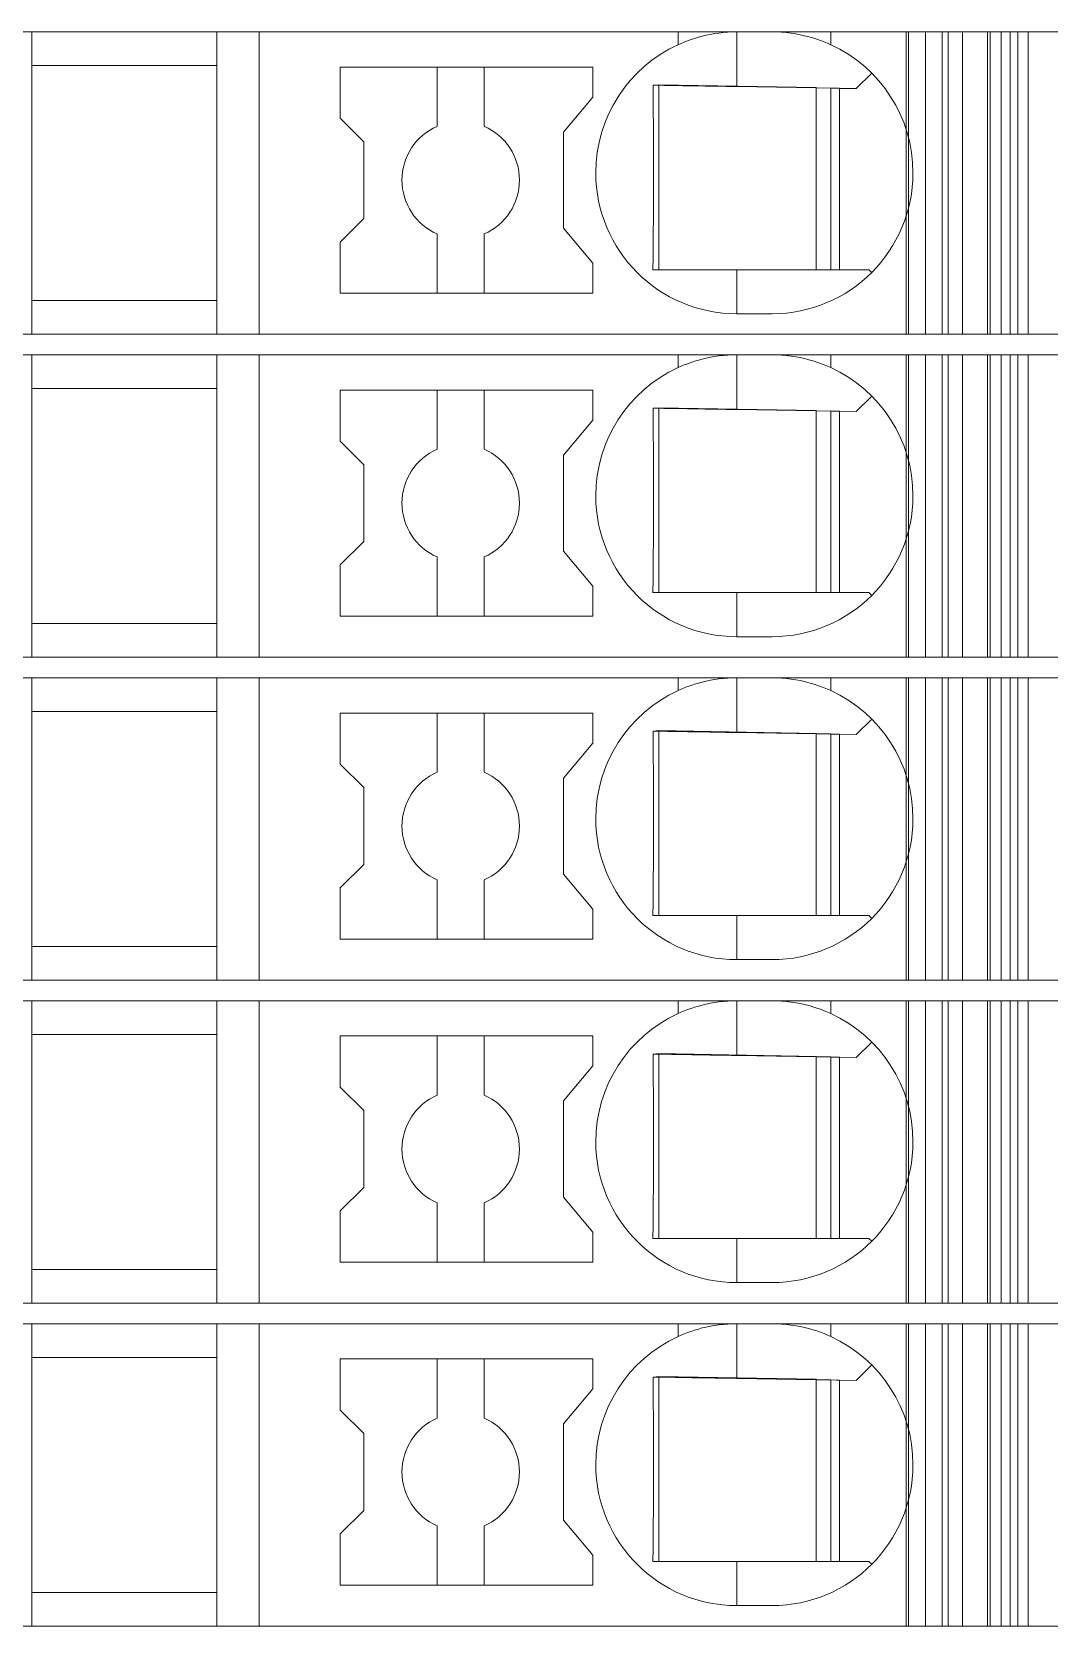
# Model space of a CAD drawing. Header units: millimetres. Extents: x 0 to 1680, y 0 to 1188.
# Drawn here: x 937.05 to 954.37, y 347.85 to 375 of the extents above; entities that cross this region are included whole.
import ezdxf
from ezdxf.enums import TextEntityAlignment as Align

# ---------------------------------------------------------------- set-up
doc = ezdxf.new("R2010")
doc.units = ezdxf.units.MM
for name, color, linetype, lineweight in [('EPLAN309', 5, 'Continuous', 5), ('EPLAN493', 5, 'Continuous', 5), ('MAIN-1', 7, 'Continuous', 5), ('MAIN-2', 7, 'Continuous', 5)]:
    doc.layers.add(name, color=color, linetype=linetype, lineweight=lineweight)
doc.styles.add('Tahoma', font='')
doc.styles.get('Tahoma').set_extended_font_data('Tahoma')

# ---------------------------------------------------------------- blocks, each defined once
blk = doc.blocks.new('EPLSYM_LibrarySPECIAL_Symbol12_Variant0_Placement8_45')
at = {"layer": 'EPLAN309', "lineweight": 13, "ltscale": 16}
blk.add_lwpolyline([(0, -5.15), (68.15, -5.15), (68.15, 0), (0, 0)], close=True, dxfattribs=at)
at = {"layer": 'EPLAN493', "color": 5, "style": 'Tahoma'}
blk.add_attdef('17_20450', text='', height=2.3478, dxfattribs=at).set_placement((0, -21.83478), align=Align.MIDDLE_RIGHT)
blk = doc.blocks.new('EPLSYM_LibrarySPECIAL_Symbol12_Variant0_Placement8_46')
at = {"layer": 'EPLAN309', "lineweight": 13, "ltscale": 16}
blk.add_lwpolyline([(0, -5.15), (68.15, -5.15), (68.15, 0), (0, 0)], close=True, dxfattribs=at)
at = {"layer": 'EPLAN493', "color": 5, "style": 'Tahoma'}
blk.add_attdef('17_20450', text='', height=2.3478, dxfattribs=at).set_placement((0, -21.83478), align=Align.MIDDLE_RIGHT)
blk = doc.blocks.new('EPLSYM_LibrarySPECIAL_Symbol12_Variant0_Placement8_47')
at = {"layer": 'EPLAN309', "lineweight": 13, "ltscale": 16}
blk.add_lwpolyline([(0, -5.15), (68.15, -5.15), (68.15, 0), (0, 0)], close=True, dxfattribs=at)
at = {"layer": 'EPLAN493', "color": 5, "style": 'Tahoma'}
blk.add_attdef('17_20450', text='', height=2.3478, dxfattribs=at).set_placement((0, -21.83478), align=Align.MIDDLE_RIGHT)
blk = doc.blocks.new('EPLSYM_LibrarySPECIAL_Symbol12_Variant0_Placement8_48')
at = {"layer": 'EPLAN309', "lineweight": 13, "ltscale": 16}
blk.add_lwpolyline([(0, -5.15), (68.15, -5.15), (68.15, 0), (0, 0)], close=True, dxfattribs=at)
at = {"layer": 'EPLAN493', "color": 5, "style": 'Tahoma'}
blk.add_attdef('17_20450', text='', height=2.3478, dxfattribs=at).set_placement((0, -21.83478), align=Align.MIDDLE_RIGHT)
blk = doc.blocks.new('EPLSYM_LibrarySPECIAL_Symbol12_Variant0_Placement8_49')
at = {"layer": 'EPLAN309', "lineweight": 13, "ltscale": 16}
blk.add_lwpolyline([(0, -5.15), (68.15, -5.15), (68.15, 0), (0, 0)], close=True, dxfattribs=at)
at = {"layer": 'EPLAN493', "color": 5, "style": 'Tahoma'}
blk.add_attdef('17_20450', text='', height=2.3478, dxfattribs=at).set_placement((0, -21.83478), align=Align.MIDDLE_RIGHT)

msp = doc.modelspace()

# ---------------------------------------------------------------- linework, layer by layer
at = {"layer": 'MAIN-1'}
for p, q in [((937.05, 375), (940.2, 375)), ((937.05, 375), (937.05, 369.85)), ((940.919, 375), (940.2, 375)), ((940.2, 369.85), (940.2, 375)), ((948.05, 375), (940.919, 375)), ((940.919, 375), (940.919, 369.85)), ((948.05, 375), (949.05, 375)), ((948.05, 374.782), (948.05, 375)), ((948.531, 374.943), (948.463, 374.927)), ((948.601, 374.958), (948.531, 374.943)), ((948.673, 374.97), (948.601, 374.958)), ((948.746, 374.981), (948.673, 374.97)), ((948.821, 374.989), (948.746, 374.981)), ((948.897, 374.995), (948.821, 374.989)), ((948.973, 374.999), (948.897, 374.995)), ((949.05, 375), (948.973, 374.999)), ((949.05, 374.068), (949.05, 375)), ((949.05, 375), (949.65, 375)), ((949.65, 375), (949.732, 374.999)), ((950.65, 375), (949.65, 375)), ((949.732, 374.999), (949.814, 374.994)), ((949.814, 374.994), (949.896, 374.987)), ((949.896, 374.987), (949.975, 374.978)), ((949.975, 374.978), (950.053, 374.966)), ((950.053, 374.966), (950.13, 374.952)), ((950.13, 374.952), (950.204, 374.935)), ((950.65, 375), (953.704, 375)), ((950.65, 374.782), (950.65, 375)), ((953.832, 375), (953.704, 375)), ((953.704, 369.85), (953.704, 375)), ((953.832, 375), (954.367, 375)), ((953.832, 369.85), (953.832, 375)), ((948.102, 374.805), (948.05, 374.782)), ((948.156, 374.827), (948.102, 374.805)), ((948.213, 374.849), (948.156, 374.827)), ((948.272, 374.87), (948.213, 374.849)), ((948.333, 374.89), (948.272, 374.87)), ((948.397, 374.909), (948.333, 374.89)), ((948.463, 374.927), (948.397, 374.909)), ((950.204, 374.935), (950.275, 374.917)), ((950.275, 374.917), (950.345, 374.897)), ((950.345, 374.897), (950.411, 374.876)), ((950.411, 374.876), (950.475, 374.854)), ((950.475, 374.854), (950.536, 374.831)), ((950.536, 374.831), (950.594, 374.806)), ((950.594, 374.806), (950.65, 374.782)), ((937.05, 374.425), (940.2, 374.425)), ((942.3, 374.4), (942.3, 373.529)), ((942.3, 374.4), (946.6, 374.4)), ((943.95, 374.4), (943.95, 373.392)), ((944.75, 373.392), (944.75, 374.4)), ((946.6, 373.889), (946.6, 374.4)), ((951.083, 374.033), (951.347, 374.297)), ((946.1, 373.293), (946.6, 373.889)), ((947.624, 374.092), (947.625, 374.022)), ((947.685, 374.091), (947.624, 374.092)), ((947.625, 374.022), (947.625, 373.95)), ((947.625, 373.95), (947.626, 373.877)), ((947.626, 373.877), (947.627, 373.803)), ((947.746, 374.09), (947.685, 374.091)), ((947.721, 374.091), (947.721, 370.95)), ((947.809, 374.089), (947.746, 374.09)), ((947.873, 374.088), (947.809, 374.089)), ((947.937, 374.087), (947.873, 374.088)), ((948.003, 374.086), (947.937, 374.087)), ((948.071, 374.085), (948.003, 374.086)), ((948.14, 374.084), (948.071, 374.085)), ((948.21, 374.082), (948.14, 374.084)), ((948.283, 374.081), (948.21, 374.082)), ((948.358, 374.08), (948.283, 374.081)), ((948.435, 374.079), (948.358, 374.08)), ((948.514, 374.077), (948.435, 374.079)), ((948.597, 374.076), (948.514, 374.077)), ((948.682, 374.075), (948.597, 374.076)), ((948.771, 374.073), (948.682, 374.075)), ((948.862, 374.071), (948.771, 374.073)), ((948.955, 374.07), (948.862, 374.071)), ((949.05, 374.068), (948.955, 374.07)), ((949.05, 374.068), (951.083, 374.033)), ((950.4, 374.045), (950.4, 370.95)), ((950.65, 370.95), (950.65, 374.04)), ((950.8, 374.038), (950.8, 370.95)), ((947.627, 373.803), (947.628, 373.727)), ((947.628, 373.727), (947.628, 373.649)), ((947.628, 373.649), (947.629, 373.57)), ((942.7, 373.129), (942.3, 373.529)), ((947.629, 373.57), (947.63, 373.488)), ((947.63, 373.488), (947.63, 373.404)), ((947.63, 373.404), (947.631, 373.317)), ((947.631, 373.317), (947.631, 373.226)), ((942.7, 373.129), (942.7, 371.821)), ((946.1, 373.293), (946.1, 371.657)), ((947.631, 373.226), (947.632, 373.132)), ((947.632, 373.132), (947.633, 373.034)), ((947.633, 373.034), (947.633, 372.931)), ((947.633, 372.931), (947.633, 372.824)), ((947.633, 372.824), (947.633, 372.713)), ((947.633, 372.713), (947.634, 372.6)), ((947.634, 372.6), (947.633, 372.479)), ((947.633, 372.247), (947.632, 372.138)), ((947.633, 372.479), (947.633, 372.361)), ((947.633, 372.361), (947.633, 372.247)), ((947.632, 372.034), (947.631, 371.934)), ((947.632, 372.138), (947.632, 372.034)), ((942.7, 371.821), (942.3, 371.421)), ((947.63, 371.748), (947.629, 371.659)), ((947.631, 371.839), (947.63, 371.748)), ((947.631, 371.934), (947.631, 371.839)), ((942.3, 371.421), (942.3, 370.55)), ((943.95, 371.558), (943.95, 370.55)), ((944.75, 371.558), (944.75, 370.55)), ((946.1, 371.657), (946.6, 371.061)), ((947.628, 371.49), (947.627, 371.408)), ((947.629, 371.659), (947.628, 371.573)), ((947.628, 371.573), (947.628, 371.49)), ((947.625, 371.25), (947.624, 371.174)), ((947.624, 371.174), (947.624, 371.098)), ((947.626, 371.329), (947.625, 371.25)), ((947.627, 371.408), (947.626, 371.329)), ((946.6, 370.55), (946.6, 371.061)), ((947.623, 371.024), (947.622, 370.95)), ((947.622, 370.95), (947.683, 370.95)), ((947.624, 371.098), (947.623, 371.024)), ((947.683, 370.95), (947.746, 370.95)), ((947.746, 370.95), (947.809, 370.95)), ((947.809, 370.95), (947.873, 370.95)), ((947.873, 370.95), (947.939, 370.95)), ((947.939, 370.95), (948.005, 370.95)), ((948.005, 370.95), (948.074, 370.95)), ((948.074, 370.95), (948.144, 370.95)), ((948.144, 370.95), (948.215, 370.95)), ((948.215, 370.95), (948.289, 370.95)), ((948.289, 370.95), (948.364, 370.95)), ((948.364, 370.95), (948.442, 370.95)), ((948.442, 370.95), (948.522, 370.95)), ((948.522, 370.95), (948.605, 370.95)), ((948.605, 370.95), (948.69, 370.95)), ((948.69, 370.95), (948.778, 370.95)), ((948.778, 370.95), (948.867, 370.95)), ((948.867, 370.95), (948.958, 370.95)), ((948.958, 370.95), (949.05, 370.95)), ((949.05, 370.95), (951.3, 370.95)), ((949.05, 370.95), (949.05, 370.2)), ((951.347, 370.903), (951.3, 370.95)), ((937.05, 370.425), (940.2, 370.425)), ((946.6, 370.55), (942.3, 370.55)), ((949.65, 370.2), (949.05, 370.2)), ((937.05, 369.85), (940.2, 369.85)), ((940.919, 369.85), (940.2, 369.85)), ((940.919, 369.85), (953.704, 369.85)), ((952.544, 369.85), (952.544, 369.85)), ((952.65, 369.85), (952.65, 369.85)), ((953.832, 369.85), (953.704, 369.85)), ((953.832, 369.85), (954.367, 369.85)), ((937.05, 369.5), (940.2, 369.5)), ((937.05, 369.5), (937.05, 364.35)), ((940.919, 369.5), (940.2, 369.5)), ((940.2, 364.35), (940.2, 369.5)), ((948.05, 369.5), (940.919, 369.5)), ((940.919, 369.5), (940.919, 364.35)), ((948.05, 369.5), (949.05, 369.5)), ((948.05, 369.282), (948.05, 369.5)), ((948.102, 369.305), (948.05, 369.282)), ((948.156, 369.327), (948.102, 369.305)), ((948.213, 369.349), (948.156, 369.327)), ((948.272, 369.37), (948.213, 369.349)), ((948.333, 369.39), (948.272, 369.37)), ((948.397, 369.409), (948.333, 369.39)), ((948.463, 369.427), (948.397, 369.409)), ((948.531, 369.443), (948.463, 369.427)), ((948.601, 369.458), (948.531, 369.443)), ((948.673, 369.47), (948.601, 369.458)), ((948.746, 369.481), (948.673, 369.47)), ((948.821, 369.489), (948.746, 369.481)), ((948.897, 369.495), (948.821, 369.489)), ((948.973, 369.499), (948.897, 369.495)), ((949.05, 369.5), (948.973, 369.499)), ((949.05, 368.568), (949.05, 369.5)), ((949.05, 369.5), (949.65, 369.5)), ((949.65, 369.5), (949.732, 369.499)), ((950.65, 369.5), (949.65, 369.5)), ((949.732, 369.499), (949.814, 369.494)), ((949.814, 369.494), (949.896, 369.487)), ((949.896, 369.487), (949.975, 369.478)), ((949.975, 369.478), (950.053, 369.466)), ((950.053, 369.466), (950.13, 369.452)), ((950.13, 369.452), (950.204, 369.435)), ((950.204, 369.435), (950.275, 369.417)), ((950.275, 369.417), (950.345, 369.397)), ((950.345, 369.397), (950.411, 369.376)), ((950.411, 369.376), (950.475, 369.354)), ((950.475, 369.354), (950.536, 369.331)), ((950.536, 369.331), (950.594, 369.306)), ((950.594, 369.306), (950.65, 369.282)), ((950.65, 369.5), (953.704, 369.5)), ((950.65, 369.282), (950.65, 369.5)), ((953.832, 369.5), (953.704, 369.5)), ((953.704, 364.35), (953.704, 369.5)), ((953.832, 369.5), (954.367, 369.5)), ((953.832, 364.35), (953.832, 369.5)), ((937.05, 368.925), (940.2, 368.925)), ((942.3, 368.9), (942.3, 368.029)), ((942.3, 368.9), (946.6, 368.9)), ((943.95, 368.9), (943.95, 367.892)), ((944.75, 367.892), (944.75, 368.9)), ((946.6, 368.389), (946.6, 368.9)), ((951.083, 368.533), (951.347, 368.797)), ((947.624, 368.592), (947.625, 368.522)), ((947.685, 368.591), (947.624, 368.592)), ((947.625, 368.522), (947.625, 368.45)), ((947.625, 368.45), (947.626, 368.377)), ((947.746, 368.59), (947.685, 368.591)), ((947.721, 368.591), (947.721, 365.45)), ((947.809, 368.589), (947.746, 368.59)), ((947.873, 368.588), (947.809, 368.589)), ((947.937, 368.587), (947.873, 368.588)), ((948.003, 368.586), (947.937, 368.587)), ((948.071, 368.585), (948.003, 368.586)), ((948.14, 368.584), (948.071, 368.585)), ((948.21, 368.582), (948.14, 368.584)), ((948.283, 368.581), (948.21, 368.582)), ((948.358, 368.58), (948.283, 368.581)), ((948.435, 368.579), (948.358, 368.58)), ((948.514, 368.577), (948.435, 368.579)), ((948.597, 368.576), (948.514, 368.577)), ((948.682, 368.575), (948.597, 368.576)), ((948.771, 368.573), (948.682, 368.575)), ((948.862, 368.571), (948.771, 368.573)), ((948.955, 368.57), (948.862, 368.571)), ((949.05, 368.568), (948.955, 368.57)), ((949.05, 368.568), (951.083, 368.533)), ((950.4, 368.545), (950.4, 365.45)), ((950.65, 365.45), (950.65, 368.54)), ((950.8, 368.538), (950.8, 365.45)), ((946.1, 367.793), (946.6, 368.389)), ((947.626, 368.377), (947.627, 368.303)), ((947.627, 368.303), (947.628, 368.227)), ((947.628, 368.227), (947.628, 368.149)), ((942.7, 367.629), (942.3, 368.029)), ((947.628, 368.149), (947.629, 368.07)), ((947.629, 368.07), (947.63, 367.988)), ((947.63, 367.988), (947.63, 367.904)), ((947.63, 367.904), (947.631, 367.817)), ((942.7, 367.629), (942.7, 366.321)), ((946.1, 367.793), (946.1, 366.157)), ((947.631, 367.817), (947.631, 367.726)), ((947.631, 367.726), (947.632, 367.632)), ((947.632, 367.632), (947.633, 367.534)), ((947.633, 367.534), (947.633, 367.431)), ((947.633, 367.431), (947.633, 367.324)), ((947.633, 367.324), (947.633, 367.213)), ((947.633, 367.213), (947.634, 367.1)), ((947.634, 367.1), (947.633, 366.979)), ((947.633, 366.979), (947.633, 366.861)), ((947.633, 366.861), (947.633, 366.747)), ((947.632, 366.534), (947.631, 366.434)), ((947.633, 366.747), (947.632, 366.638)), ((947.632, 366.638), (947.632, 366.534)), ((942.7, 366.321), (942.3, 365.921)), ((947.631, 366.339), (947.63, 366.248)), ((947.631, 366.434), (947.631, 366.339)), ((943.95, 366.058), (943.95, 365.05)), ((944.75, 366.058), (944.75, 365.05)), ((946.1, 366.157), (946.6, 365.561)), ((947.628, 365.99), (947.627, 365.908)), ((947.629, 366.159), (947.628, 366.073)), ((947.628, 366.073), (947.628, 365.99)), ((947.63, 366.248), (947.629, 366.159)), ((942.3, 365.921), (942.3, 365.05)), ((947.625, 365.75), (947.624, 365.674)), ((947.626, 365.829), (947.625, 365.75)), ((947.627, 365.908), (947.626, 365.829)), ((946.6, 365.05), (946.6, 365.561)), ((947.623, 365.524), (947.622, 365.45)), ((947.622, 365.45), (947.683, 365.45)), ((947.624, 365.598), (947.623, 365.524)), ((947.624, 365.674), (947.624, 365.598)), ((947.683, 365.45), (947.746, 365.45)), ((947.746, 365.45), (947.809, 365.45)), ((947.809, 365.45), (947.873, 365.45)), ((947.873, 365.45), (947.939, 365.45)), ((947.939, 365.45), (948.005, 365.45)), ((948.005, 365.45), (948.074, 365.45)), ((948.074, 365.45), (948.144, 365.45)), ((948.144, 365.45), (948.215, 365.45)), ((948.215, 365.45), (948.289, 365.45)), ((948.289, 365.45), (948.364, 365.45)), ((948.364, 365.45), (948.442, 365.45)), ((948.442, 365.45), (948.522, 365.45)), ((948.522, 365.45), (948.605, 365.45)), ((948.605, 365.45), (948.69, 365.45)), ((948.69, 365.45), (948.778, 365.45)), ((948.778, 365.45), (948.867, 365.45)), ((948.867, 365.45), (948.958, 365.45)), ((948.958, 365.45), (949.05, 365.45)), ((949.05, 365.45), (951.3, 365.45)), ((949.05, 365.45), (949.05, 364.7)), ((951.347, 365.403), (951.3, 365.45)), ((937.05, 364.925), (940.2, 364.925)), ((946.6, 365.05), (942.3, 365.05)), ((949.65, 364.7), (949.05, 364.7)), ((937.05, 364.35), (940.2, 364.35)), ((940.919, 364.35), (940.2, 364.35)), ((940.919, 364.35), (953.704, 364.35)), ((952.544, 364.35), (952.544, 364.35)), ((952.65, 364.35), (952.65, 364.35)), ((953.832, 364.35), (953.704, 364.35)), ((953.832, 364.35), (954.367, 364.35)), ((937.05, 364), (940.2, 364)), ((937.05, 364), (937.05, 358.85)), ((940.919, 364), (940.2, 364)), ((940.2, 358.85), (940.2, 364)), ((948.05, 364), (940.919, 364)), ((940.919, 364), (940.919, 358.85)), ((948.05, 364), (949.05, 364)), ((948.05, 363.782), (948.05, 364)), ((948.156, 363.827), (948.102, 363.805)), ((948.213, 363.849), (948.156, 363.827)), ((948.272, 363.87), (948.213, 363.849)), ((948.333, 363.89), (948.272, 363.87)), ((948.397, 363.909), (948.333, 363.89)), ((948.463, 363.927), (948.397, 363.909)), ((948.531, 363.943), (948.463, 363.927)), ((948.601, 363.958), (948.531, 363.943)), ((948.673, 363.97), (948.601, 363.958)), ((948.746, 363.981), (948.673, 363.97)), ((948.821, 363.989), (948.746, 363.981)), ((948.897, 363.995), (948.821, 363.989)), ((948.973, 363.999), (948.897, 363.995)), ((949.05, 364), (948.973, 363.999)), ((949.05, 363.068), (949.05, 364)), ((949.05, 364), (949.65, 364)), ((949.65, 364), (949.732, 363.999)), ((950.65, 364), (949.65, 364)), ((949.732, 363.999), (949.814, 363.994)), ((949.814, 363.994), (949.896, 363.987)), ((949.896, 363.987), (949.975, 363.978)), ((949.975, 363.978), (950.053, 363.966)), ((950.053, 363.966), (950.13, 363.952)), ((950.13, 363.952), (950.204, 363.935)), ((950.204, 363.935), (950.275, 363.917)), ((950.275, 363.917), (950.345, 363.897)), ((950.345, 363.897), (950.411, 363.876)), ((950.411, 363.876), (950.475, 363.854)), ((950.475, 363.854), (950.536, 363.831)), ((950.536, 363.831), (950.594, 363.806)), ((950.65, 364), (953.704, 364)), ((950.65, 363.782), (950.65, 364)), ((953.832, 364), (953.704, 364)), ((953.704, 358.85), (953.704, 364)), ((953.832, 364), (954.367, 364)), ((953.832, 358.85), (953.832, 364)), ((948.102, 363.805), (948.05, 363.782)), ((950.594, 363.806), (950.65, 363.782)), ((937.05, 363.425), (940.2, 363.425)), ((942.3, 363.4), (942.3, 362.529)), ((942.3, 363.4), (946.6, 363.4)), ((943.95, 363.4), (943.95, 362.392)), ((944.75, 362.392), (944.75, 363.4)), ((946.6, 362.889), (946.6, 363.4)), ((951.083, 363.033), (951.347, 363.297)), ((947.624, 363.092), (947.625, 363.022)), ((947.685, 363.091), (947.624, 363.092)), ((947.625, 363.022), (947.625, 362.95)), ((947.746, 363.09), (947.685, 363.091)), ((947.721, 363.091), (947.721, 359.95)), ((947.809, 363.089), (947.746, 363.09)), ((947.873, 363.088), (947.809, 363.089)), ((947.937, 363.087), (947.873, 363.088)), ((948.003, 363.086), (947.937, 363.087)), ((948.071, 363.085), (948.003, 363.086)), ((948.14, 363.084), (948.071, 363.085)), ((948.21, 363.082), (948.14, 363.084)), ((948.283, 363.081), (948.21, 363.082)), ((948.358, 363.08), (948.283, 363.081)), ((948.435, 363.079), (948.358, 363.08)), ((948.514, 363.077), (948.435, 363.079)), ((948.597, 363.076), (948.514, 363.077)), ((948.682, 363.075), (948.597, 363.076)), ((948.771, 363.073), (948.682, 363.075)), ((948.862, 363.071), (948.771, 363.073)), ((948.955, 363.07), (948.862, 363.071)), ((949.05, 363.068), (948.955, 363.07)), ((949.05, 363.068), (951.083, 363.033)), ((950.4, 363.045), (950.4, 359.95)), ((950.65, 359.95), (950.65, 363.04)), ((950.8, 363.038), (950.8, 359.95)), ((946.1, 362.293), (946.6, 362.889)), ((947.625, 362.95), (947.626, 362.877)), ((947.626, 362.877), (947.627, 362.803)), ((947.627, 362.803), (947.628, 362.727)), ((947.628, 362.727), (947.628, 362.649)), ((942.7, 362.129), (942.3, 362.529)), ((947.628, 362.649), (947.629, 362.57)), ((947.629, 362.57), (947.63, 362.488)), ((947.63, 362.488), (947.63, 362.404)), ((946.1, 362.293), (946.1, 360.657)), ((947.63, 362.404), (947.631, 362.317)), ((947.631, 362.317), (947.631, 362.226)), ((947.631, 362.226), (947.632, 362.132)), ((942.7, 362.129), (942.7, 360.821)), ((947.632, 362.132), (947.633, 362.034)), ((947.633, 362.034), (947.633, 361.931)), ((947.633, 361.931), (947.633, 361.824)), ((947.633, 361.824), (947.633, 361.713)), ((947.633, 361.713), (947.634, 361.6)), ((947.634, 361.6), (947.633, 361.479)), ((947.633, 361.479), (947.633, 361.361)), ((947.633, 361.247), (947.632, 361.138)), ((947.632, 361.138), (947.632, 361.034)), ((947.633, 361.361), (947.633, 361.247)), ((947.631, 360.839), (947.63, 360.748)), ((947.632, 361.034), (947.631, 360.934)), ((947.631, 360.934), (947.631, 360.839)), ((942.7, 360.821), (942.3, 360.421)), ((943.95, 360.558), (943.95, 359.55)), ((944.75, 360.558), (944.75, 359.55)), ((946.1, 360.657), (946.6, 360.061)), ((947.629, 360.659), (947.628, 360.573)), ((947.628, 360.573), (947.628, 360.49)), ((947.63, 360.748), (947.629, 360.659)), ((942.3, 360.421), (942.3, 359.55)), ((947.626, 360.329), (947.625, 360.25)), ((947.627, 360.408), (947.626, 360.329)), ((947.628, 360.49), (947.627, 360.408)), ((946.6, 359.55), (946.6, 360.061)), ((947.623, 360.024), (947.622, 359.95)), ((947.624, 360.098), (947.623, 360.024)), ((947.625, 360.25), (947.624, 360.174)), ((947.624, 360.174), (947.624, 360.098)), ((947.622, 359.95), (947.683, 359.95)), ((947.683, 359.95), (947.746, 359.95)), ((947.746, 359.95), (947.809, 359.95)), ((947.809, 359.95), (947.873, 359.95)), ((947.873, 359.95), (947.939, 359.95)), ((947.939, 359.95), (948.005, 359.95)), ((948.005, 359.95), (948.074, 359.95)), ((948.074, 359.95), (948.144, 359.95)), ((948.144, 359.95), (948.215, 359.95)), ((948.215, 359.95), (948.289, 359.95)), ((948.289, 359.95), (948.364, 359.95)), ((948.364, 359.95), (948.442, 359.95)), ((948.442, 359.95), (948.522, 359.95)), ((948.522, 359.95), (948.605, 359.95)), ((948.605, 359.95), (948.69, 359.95)), ((948.69, 359.95), (948.778, 359.95)), ((948.778, 359.95), (948.867, 359.95)), ((948.867, 359.95), (948.958, 359.95)), ((948.958, 359.95), (949.05, 359.95)), ((949.05, 359.95), (951.3, 359.95)), ((949.05, 359.95), (949.05, 359.2)), ((951.347, 359.903), (951.3, 359.95)), ((946.6, 359.55), (942.3, 359.55)), ((937.05, 359.425), (940.2, 359.425)), ((949.65, 359.2), (949.05, 359.2)), ((937.05, 358.85), (940.2, 358.85)), ((940.919, 358.85), (940.2, 358.85)), ((940.919, 358.85), (953.704, 358.85)), ((952.544, 358.85), (952.544, 358.85)), ((952.65, 358.85), (952.65, 358.85)), ((953.832, 358.85), (953.704, 358.85)), ((953.832, 358.85), (954.367, 358.85)), ((937.05, 358.5), (940.2, 358.5)), ((937.05, 358.5), (937.05, 353.35)), ((940.919, 358.5), (940.2, 358.5)), ((940.2, 353.35), (940.2, 358.5)), ((948.05, 358.5), (940.919, 358.5)), ((940.919, 358.5), (940.919, 353.35)), ((948.05, 358.5), (949.05, 358.5)), ((948.05, 358.282), (948.05, 358.5)), ((948.333, 358.39), (948.272, 358.37)), ((948.397, 358.409), (948.333, 358.39)), ((948.463, 358.427), (948.397, 358.409)), ((948.531, 358.443), (948.463, 358.427)), ((948.601, 358.458), (948.531, 358.443)), ((948.673, 358.47), (948.601, 358.458)), ((948.746, 358.481), (948.673, 358.47)), ((948.821, 358.489), (948.746, 358.481)), ((948.897, 358.495), (948.821, 358.489)), ((948.973, 358.499), (948.897, 358.495)), ((949.05, 358.5), (948.973, 358.499)), ((949.05, 357.568), (949.05, 358.5)), ((949.05, 358.5), (949.65, 358.5)), ((949.65, 358.5), (949.732, 358.499)), ((950.65, 358.5), (949.65, 358.5)), ((949.732, 358.499), (949.814, 358.494)), ((949.814, 358.494), (949.896, 358.487)), ((949.896, 358.487), (949.975, 358.478)), ((949.975, 358.478), (950.053, 358.466)), ((950.053, 358.466), (950.13, 358.452)), ((950.13, 358.452), (950.204, 358.435)), ((950.204, 358.435), (950.275, 358.417)), ((950.275, 358.417), (950.345, 358.397)), ((950.345, 358.397), (950.411, 358.376)), ((950.65, 358.5), (953.704, 358.5)), ((950.65, 358.282), (950.65, 358.5)), ((953.832, 358.5), (953.704, 358.5)), ((953.704, 353.35), (953.704, 358.5)), ((953.832, 358.5), (954.367, 358.5)), ((953.832, 353.35), (953.832, 358.5)), ((948.102, 358.305), (948.05, 358.282)), ((948.156, 358.327), (948.102, 358.305)), ((948.213, 358.349), (948.156, 358.327)), ((948.272, 358.37), (948.213, 358.349)), ((950.411, 358.376), (950.475, 358.354)), ((950.475, 358.354), (950.536, 358.331)), ((950.536, 358.331), (950.594, 358.306)), ((950.594, 358.306), (950.65, 358.282)), ((937.05, 357.925), (940.2, 357.925)), ((942.3, 357.9), (942.3, 357.029)), ((942.3, 357.9), (946.6, 357.9)), ((943.95, 357.9), (943.95, 356.892)), ((944.75, 356.892), (944.75, 357.9)), ((946.6, 357.389), (946.6, 357.9)), ((947.624, 357.592), (947.625, 357.522)), ((947.685, 357.591), (947.624, 357.592)), ((947.746, 357.59), (947.685, 357.591)), ((947.721, 357.591), (947.721, 354.45)), ((947.809, 357.589), (947.746, 357.59)), ((947.873, 357.588), (947.809, 357.589)), ((947.937, 357.587), (947.873, 357.588)), ((948.003, 357.586), (947.937, 357.587)), ((948.071, 357.585), (948.003, 357.586)), ((948.14, 357.584), (948.071, 357.585)), ((948.21, 357.582), (948.14, 357.584)), ((948.283, 357.581), (948.21, 357.582)), ((948.358, 357.58), (948.283, 357.581)), ((948.435, 357.579), (948.358, 357.58)), ((948.514, 357.577), (948.435, 357.579)), ((948.597, 357.576), (948.514, 357.577)), ((948.682, 357.575), (948.597, 357.576)), ((948.771, 357.573), (948.682, 357.575)), ((948.862, 357.571), (948.771, 357.573)), ((948.955, 357.57), (948.862, 357.571)), ((949.05, 357.568), (948.955, 357.57)), ((949.05, 357.568), (951.083, 357.533)), ((951.083, 357.533), (951.347, 357.797)), ((946.1, 356.793), (946.6, 357.389)), ((947.625, 357.522), (947.625, 357.45)), ((947.625, 357.45), (947.626, 357.377)), ((947.626, 357.377), (947.627, 357.303)), ((947.627, 357.303), (947.628, 357.227)), ((950.4, 357.545), (950.4, 354.45)), ((950.65, 354.45), (950.65, 357.54)), ((950.8, 357.538), (950.8, 354.45)), ((942.7, 356.629), (942.3, 357.029)), ((947.628, 357.227), (947.628, 357.149)), ((947.628, 357.149), (947.629, 357.07)), ((947.629, 357.07), (947.63, 356.988)), ((946.1, 356.793), (946.1, 355.157)), ((947.63, 356.988), (947.63, 356.904)), ((947.63, 356.904), (947.631, 356.817)), ((947.631, 356.817), (947.631, 356.726)), ((942.7, 356.629), (942.7, 355.321)), ((947.631, 356.726), (947.632, 356.632)), ((947.632, 356.632), (947.633, 356.534)), ((947.633, 356.534), (947.633, 356.431)), ((947.633, 356.431), (947.633, 356.324)), ((947.633, 356.324), (947.633, 356.213)), ((947.633, 356.213), (947.634, 356.1)), ((947.634, 356.1), (947.633, 355.979)), ((947.633, 355.979), (947.633, 355.861)), ((947.633, 355.747), (947.632, 355.638)), ((947.633, 355.861), (947.633, 355.747)), ((947.632, 355.534), (947.631, 355.434)), ((947.631, 355.434), (947.631, 355.339)), ((947.632, 355.638), (947.632, 355.534)), ((942.7, 355.321), (942.3, 354.921)), ((946.1, 355.157), (946.6, 354.561)), ((947.629, 355.159), (947.628, 355.073)), ((947.63, 355.248), (947.629, 355.159)), ((947.631, 355.339), (947.63, 355.248)), ((942.3, 354.921), (942.3, 354.05)), ((943.95, 355.058), (943.95, 354.05)), ((944.75, 355.058), (944.75, 354.05)), ((947.627, 354.908), (947.626, 354.829)), ((947.628, 354.99), (947.627, 354.908)), ((947.628, 355.073), (947.628, 354.99)), ((947.624, 354.598), (947.623, 354.524)), ((947.625, 354.75), (947.624, 354.674)), ((947.624, 354.674), (947.624, 354.598)), ((947.626, 354.829), (947.625, 354.75)), ((946.6, 354.05), (946.6, 354.561)), ((947.623, 354.524), (947.622, 354.45)), ((947.622, 354.45), (947.683, 354.45)), ((947.683, 354.45), (947.746, 354.45)), ((947.746, 354.45), (947.809, 354.45)), ((947.809, 354.45), (947.873, 354.45)), ((947.873, 354.45), (947.939, 354.45)), ((947.939, 354.45), (948.005, 354.45)), ((948.005, 354.45), (948.074, 354.45)), ((948.074, 354.45), (948.144, 354.45)), ((948.144, 354.45), (948.215, 354.45)), ((948.215, 354.45), (948.289, 354.45)), ((948.289, 354.45), (948.364, 354.45)), ((948.364, 354.45), (948.442, 354.45)), ((948.442, 354.45), (948.522, 354.45)), ((948.522, 354.45), (948.605, 354.45)), ((948.605, 354.45), (948.69, 354.45)), ((948.69, 354.45), (948.778, 354.45)), ((948.778, 354.45), (948.867, 354.45)), ((948.867, 354.45), (948.958, 354.45)), ((948.958, 354.45), (949.05, 354.45)), ((949.05, 354.45), (951.3, 354.45)), ((949.05, 354.45), (949.05, 353.7)), ((951.347, 354.403), (951.3, 354.45)), ((946.6, 354.05), (942.3, 354.05)), ((937.05, 353.925), (940.2, 353.925)), ((949.65, 353.7), (949.05, 353.7)), ((937.05, 353.35), (940.2, 353.35)), ((940.919, 353.35), (940.2, 353.35)), ((940.919, 353.35), (953.704, 353.35)), ((952.544, 353.35), (952.544, 353.35)), ((952.65, 353.35), (952.65, 353.35)), ((953.832, 353.35), (953.704, 353.35)), ((953.832, 353.35), (954.367, 353.35)), ((937.05, 353), (940.2, 353)), ((937.05, 353), (937.05, 347.85)), ((940.919, 353), (940.2, 353)), ((940.2, 347.85), (940.2, 353)), ((948.05, 353), (940.919, 353)), ((940.919, 353), (940.919, 347.85)), ((948.05, 353), (949.05, 353)), ((948.05, 352.782), (948.05, 353)), ((948.601, 352.958), (948.531, 352.943)), ((948.673, 352.97), (948.601, 352.958)), ((948.746, 352.981), (948.673, 352.97)), ((948.821, 352.989), (948.746, 352.981)), ((948.897, 352.995), (948.821, 352.989)), ((948.973, 352.999), (948.897, 352.995)), ((949.05, 353), (948.973, 352.999)), ((949.05, 352.068), (949.05, 353)), ((949.05, 353), (949.65, 353)), ((949.65, 353), (949.732, 352.999)), ((950.65, 353), (949.65, 353)), ((949.732, 352.999), (949.814, 352.994)), ((949.814, 352.994), (949.896, 352.987)), ((949.896, 352.987), (949.975, 352.978)), ((949.975, 352.978), (950.053, 352.966)), ((950.053, 352.966), (950.13, 352.952)), ((950.13, 352.952), (950.204, 352.935)), ((950.65, 353), (953.704, 353)), ((950.65, 352.782), (950.65, 353)), ((953.832, 353), (953.704, 353)), ((953.704, 347.85), (953.704, 353)), ((953.832, 353), (954.367, 353)), ((953.832, 347.85), (953.832, 353)), ((948.102, 352.805), (948.05, 352.782)), ((948.156, 352.827), (948.102, 352.805)), ((948.213, 352.849), (948.156, 352.827)), ((948.272, 352.87), (948.213, 352.849)), ((948.333, 352.89), (948.272, 352.87)), ((948.397, 352.909), (948.333, 352.89)), ((948.463, 352.927), (948.397, 352.909)), ((948.531, 352.943), (948.463, 352.927)), ((950.204, 352.935), (950.275, 352.917)), ((950.275, 352.917), (950.345, 352.897)), ((950.345, 352.897), (950.411, 352.876)), ((950.411, 352.876), (950.475, 352.854)), ((950.475, 352.854), (950.536, 352.831)), ((950.536, 352.831), (950.594, 352.806)), ((950.594, 352.806), (950.65, 352.782)), ((937.05, 352.425), (940.2, 352.425)), ((942.3, 352.4), (942.3, 351.529)), ((942.3, 352.4), (946.6, 352.4)), ((943.95, 352.4), (943.95, 351.392)), ((944.75, 351.392), (944.75, 352.4)), ((946.6, 351.889), (946.6, 352.4)), ((951.083, 352.033), (951.347, 352.297)), ((946.1, 351.293), (946.6, 351.889)), ((947.624, 352.092), (947.625, 352.022)), ((947.685, 352.091), (947.624, 352.092)), ((947.625, 352.022), (947.625, 351.95)), ((947.625, 351.95), (947.626, 351.877)), ((947.626, 351.877), (947.627, 351.803)), ((947.746, 352.09), (947.685, 352.091)), ((947.721, 352.091), (947.721, 348.95)), ((947.809, 352.089), (947.746, 352.09)), ((947.873, 352.088), (947.809, 352.089)), ((947.937, 352.087), (947.873, 352.088)), ((948.003, 352.086), (947.937, 352.087)), ((948.071, 352.085), (948.003, 352.086)), ((948.14, 352.084), (948.071, 352.085)), ((948.21, 352.082), (948.14, 352.084)), ((948.283, 352.081), (948.21, 352.082)), ((948.358, 352.08), (948.283, 352.081)), ((948.435, 352.079), (948.358, 352.08)), ((948.514, 352.077), (948.435, 352.079)), ((948.597, 352.076), (948.514, 352.077)), ((948.682, 352.075), (948.597, 352.076)), ((948.771, 352.073), (948.682, 352.075)), ((948.862, 352.071), (948.771, 352.073)), ((948.955, 352.07), (948.862, 352.071)), ((949.05, 352.068), (948.955, 352.07)), ((949.05, 352.068), (951.083, 352.033)), ((950.4, 352.045), (950.4, 348.95)), ((950.65, 348.95), (950.65, 352.04)), ((950.8, 352.038), (950.8, 348.95)), ((947.627, 351.803), (947.628, 351.727)), ((947.628, 351.727), (947.628, 351.649)), ((947.628, 351.649), (947.629, 351.57)), ((942.7, 351.129), (942.3, 351.529)), ((947.629, 351.57), (947.63, 351.488)), ((947.63, 351.488), (947.63, 351.404)), ((947.63, 351.404), (947.631, 351.317)), ((942.7, 351.129), (942.7, 349.821)), ((946.1, 351.293), (946.1, 349.657)), ((947.631, 351.317), (947.631, 351.226)), ((947.631, 351.226), (947.632, 351.132)), ((947.632, 351.132), (947.633, 351.034)), ((947.633, 351.034), (947.633, 350.931)), ((947.633, 350.931), (947.633, 350.824)), ((947.633, 350.824), (947.633, 350.713)), ((947.633, 350.713), (947.634, 350.6)), ((947.634, 350.6), (947.633, 350.479)), ((947.633, 350.247), (947.632, 350.138)), ((947.633, 350.479), (947.633, 350.361)), ((947.633, 350.361), (947.633, 350.247)), ((947.632, 350.034), (947.631, 349.934)), ((947.632, 350.138), (947.632, 350.034)), ((942.7, 349.821), (942.3, 349.421)), ((947.63, 349.748), (947.629, 349.659)), ((947.631, 349.839), (947.63, 349.748)), ((947.631, 349.934), (947.631, 349.839)), ((942.3, 349.421), (942.3, 348.55)), ((943.95, 349.558), (943.95, 348.55)), ((944.75, 349.558), (944.75, 348.55)), ((946.1, 349.657), (946.6, 349.061)), ((947.628, 349.49), (947.627, 349.408)), ((947.629, 349.659), (947.628, 349.573)), ((947.628, 349.573), (947.628, 349.49)), ((947.625, 349.25), (947.624, 349.174)), ((947.624, 349.174), (947.624, 349.098)), ((947.626, 349.329), (947.625, 349.25)), ((947.627, 349.408), (947.626, 349.329)), ((946.6, 348.55), (946.6, 349.061)), ((947.623, 349.024), (947.622, 348.95)), ((947.622, 348.95), (947.683, 348.95)), ((947.624, 349.098), (947.623, 349.024)), ((947.683, 348.95), (947.746, 348.95)), ((947.746, 348.95), (947.809, 348.95)), ((947.809, 348.95), (947.873, 348.95)), ((947.873, 348.95), (947.939, 348.95)), ((947.939, 348.95), (948.005, 348.95)), ((948.005, 348.95), (948.074, 348.95)), ((948.074, 348.95), (948.144, 348.95)), ((948.144, 348.95), (948.215, 348.95)), ((948.215, 348.95), (948.289, 348.95)), ((948.289, 348.95), (948.364, 348.95)), ((948.364, 348.95), (948.442, 348.95)), ((948.442, 348.95), (948.522, 348.95)), ((948.522, 348.95), (948.605, 348.95)), ((948.605, 348.95), (948.69, 348.95)), ((948.69, 348.95), (948.778, 348.95)), ((948.778, 348.95), (948.867, 348.95)), ((948.867, 348.95), (948.958, 348.95)), ((948.958, 348.95), (949.05, 348.95)), ((949.05, 348.95), (951.3, 348.95)), ((949.05, 348.95), (949.05, 348.2)), ((951.347, 348.903), (951.3, 348.95)), ((937.05, 348.425), (940.2, 348.425)), ((946.6, 348.55), (942.3, 348.55)), ((949.65, 348.2), (949.05, 348.2)), ((937.05, 347.85), (940.2, 347.85)), ((940.919, 347.85), (940.2, 347.85)), ((940.919, 347.85), (953.704, 347.85)), ((952.544, 347.85), (952.544, 347.85)), ((952.65, 347.85), (952.65, 347.85)), ((953.832, 347.85), (953.704, 347.85)), ((953.832, 347.85), (954.367, 347.85))]:
    msp.add_line(p, q, dxfattribs=at)
for centre, radius, start, end in [((949.05, 372.6), 2.4, 114.6244, 180), ((949.65, 372.6), 2.4, 0, 65.3756), ((944.35, 372.475), 1, 113.5782, 180), ((944.35, 372.475), 1, 0, 66.4218), ((949.05, 372.6), 2.4, 180, 270), ((949.65, 372.6), 2.4, 270, 0), ((944.35, 372.475), 1, 180, 246.4218), ((944.35, 372.475), 1, 293.5782, 0), ((949.05, 367.1), 2.4, 114.6244, 180), ((949.65, 367.1), 2.4, 0, 65.3756), ((944.35, 366.975), 1, 113.5782, 180), ((944.35, 366.975), 1, 0, 66.4218), ((949.05, 367.1), 2.4, 180, 270), ((949.65, 367.1), 2.4, 270, 0), ((944.35, 366.975), 1, 180, 246.4218), ((944.35, 366.975), 1, 293.5782, 0), ((949.05, 361.6), 2.4, 114.6244, 180), ((949.65, 361.6), 2.4, 0, 65.3756), ((944.35, 361.475), 1, 113.5782, 180), ((944.35, 361.475), 1, 0, 66.4218), ((944.35, 361.475), 1, 180, 246.4218), ((944.35, 361.475), 1, 293.5782, 0), ((949.05, 361.6), 2.4, 180, 270), ((949.65, 361.6), 2.4, 270, 0), ((949.05, 356.1), 2.4, 114.6244, 180), ((949.65, 356.1), 2.4, 0, 65.3756), ((944.35, 355.975), 1, 113.5782, 180), ((944.35, 355.975), 1, 0, 66.4218), ((944.35, 355.975), 1, 180, 246.4218), ((944.35, 355.975), 1, 293.5782, 0), ((949.05, 356.1), 2.4, 180, 270), ((949.65, 356.1), 2.4, 270, 0), ((949.05, 350.6), 2.4, 114.6244, 180), ((949.65, 350.6), 2.4, 0, 65.3756), ((944.35, 350.475), 1, 113.5782, 180), ((944.35, 350.475), 1, 0, 66.4218), ((949.05, 350.6), 2.4, 180, 270), ((949.65, 350.6), 2.4, 270, 0), ((944.35, 350.475), 1, 180, 246.4218), ((944.35, 350.475), 1, 293.5782, 0)]:
    msp.add_arc(centre, radius, start, end, dxfattribs=at)
at = {"layer": 'MAIN-2'}
for p, q in [((951.931, 369.85), (951.931, 375)), ((951.971, 375), (951.971, 369.85)), ((952.262, 375), (952.262, 369.85)), ((952.544, 369.85), (952.544, 375)), ((952.65, 369.85), (952.65, 375)), ((952.891, 375), (952.891, 369.85)), ((953.316, 375), (953.316, 369.85)), ((953.361, 375), (953.361, 369.85)), ((953.363, 369.85), (953.363, 375)), ((953.55, 375), (953.55, 369.85)), ((954.008, 369.85), (954.008, 375)), ((947.721, 374.1), (947.624, 374.092)), ((947.721, 374.1), (947.721, 374.091)), ((950.4, 374.053), (947.721, 374.1)), ((950.4, 374.048), (950.4, 374.053)), ((950.65, 374.043), (950.4, 374.048)), ((950.4, 374.048), (950.4, 374.045)), ((950.65, 374.043), (950.65, 374.042)), ((950.8, 374.039), (950.65, 374.042)), ((950.65, 374.04), (950.65, 374.042)), ((950.8, 374.038), (950.8, 374.039)), ((950.8, 374.038), (951.083, 374.033)), ((950.8, 374.038), (950.8, 374.038)), ((950.4, 370.95), (950.4, 370.95)), ((950.65, 370.95), (950.65, 370.95)), ((951.347, 370.903), (951.347, 370.903)), ((951.931, 364.35), (951.931, 369.5)), ((951.971, 369.5), (951.971, 364.35)), ((952.262, 369.5), (952.262, 364.35)), ((952.544, 364.35), (952.544, 369.5)), ((952.65, 364.35), (952.65, 369.5)), ((952.891, 369.5), (952.891, 364.35)), ((953.316, 369.5), (953.316, 364.35)), ((953.361, 369.5), (953.361, 364.35)), ((953.363, 364.35), (953.363, 369.5)), ((953.55, 369.5), (953.55, 364.35)), ((954.008, 364.35), (954.008, 369.5)), ((947.721, 368.6), (947.624, 368.592)), ((947.721, 368.6), (947.721, 368.591)), ((950.4, 368.553), (947.721, 368.6)), ((950.4, 368.548), (950.4, 368.553)), ((950.65, 368.543), (950.4, 368.548)), ((950.4, 368.548), (950.4, 368.545)), ((950.65, 368.543), (950.65, 368.542)), ((950.8, 368.539), (950.65, 368.542)), ((950.65, 368.54), (950.65, 368.542)), ((950.8, 368.538), (950.8, 368.539)), ((950.8, 368.538), (951.083, 368.533)), ((950.8, 368.538), (950.8, 368.538)), ((950.4, 365.45), (950.4, 365.45)), ((950.65, 365.45), (950.65, 365.45)), ((951.347, 365.403), (951.347, 365.403)), ((951.931, 358.85), (951.931, 364)), ((951.971, 364), (951.971, 358.85)), ((952.262, 364), (952.262, 358.85)), ((952.544, 358.85), (952.544, 364)), ((952.65, 358.85), (952.65, 364)), ((952.891, 364), (952.891, 358.85)), ((953.316, 364), (953.316, 358.85)), ((953.361, 364), (953.361, 358.85)), ((953.363, 358.85), (953.363, 364)), ((953.55, 364), (953.55, 358.85)), ((954.008, 358.85), (954.008, 364)), ((947.721, 363.1), (947.624, 363.092)), ((947.721, 363.1), (947.721, 363.091)), ((950.4, 363.053), (947.721, 363.1)), ((950.4, 363.048), (950.4, 363.053)), ((950.65, 363.043), (950.4, 363.048)), ((950.4, 363.048), (950.4, 363.045)), ((950.65, 363.043), (950.65, 363.042)), ((950.8, 363.039), (950.65, 363.042)), ((950.65, 363.04), (950.65, 363.042)), ((950.8, 363.038), (950.8, 363.039)), ((950.8, 363.038), (951.083, 363.033)), ((950.8, 363.038), (950.8, 363.038)), ((950.4, 359.95), (950.4, 359.95)), ((950.65, 359.95), (950.65, 359.95)), ((951.347, 359.903), (951.347, 359.903)), ((951.931, 353.35), (951.931, 358.5)), ((951.971, 358.5), (951.971, 353.35)), ((952.262, 358.5), (952.262, 353.35)), ((952.544, 353.35), (952.544, 358.5)), ((952.65, 353.35), (952.65, 358.5)), ((952.891, 358.5), (952.891, 353.35)), ((953.316, 358.5), (953.316, 353.35)), ((953.361, 358.5), (953.361, 353.35)), ((953.363, 353.35), (953.363, 358.5)), ((953.55, 358.5), (953.55, 353.35)), ((954.008, 353.35), (954.008, 358.5)), ((947.721, 357.6), (947.624, 357.592)), ((947.721, 357.6), (947.721, 357.591)), ((950.4, 357.553), (947.721, 357.6)), ((950.4, 357.548), (950.4, 357.553)), ((950.65, 357.543), (950.4, 357.548)), ((950.4, 357.548), (950.4, 357.545)), ((950.65, 357.543), (950.65, 357.542)), ((950.8, 357.539), (950.65, 357.542)), ((950.65, 357.54), (950.65, 357.542)), ((950.8, 357.538), (950.8, 357.539)), ((950.8, 357.538), (951.083, 357.533)), ((950.8, 357.538), (950.8, 357.538)), ((950.4, 354.45), (950.4, 354.45)), ((950.65, 354.45), (950.65, 354.45)), ((951.347, 354.403), (951.347, 354.403)), ((951.931, 347.85), (951.931, 353)), ((951.971, 353), (951.971, 347.85)), ((952.262, 353), (952.262, 347.85)), ((952.544, 347.85), (952.544, 353)), ((952.65, 347.85), (952.65, 353)), ((952.891, 353), (952.891, 347.85)), ((953.316, 353), (953.316, 347.85)), ((953.361, 353), (953.361, 347.85)), ((953.363, 347.85), (953.363, 353)), ((953.55, 353), (953.55, 347.85)), ((954.008, 347.85), (954.008, 353)), ((947.721, 352.1), (947.624, 352.092)), ((947.721, 352.1), (947.721, 352.091)), ((950.4, 352.053), (947.721, 352.1)), ((950.4, 352.048), (950.4, 352.053)), ((950.65, 352.043), (950.4, 352.048)), ((950.4, 352.048), (950.4, 352.045)), ((950.65, 352.043), (950.65, 352.042)), ((950.8, 352.039), (950.65, 352.042)), ((950.65, 352.04), (950.65, 352.042)), ((950.8, 352.038), (950.8, 352.039)), ((950.8, 352.038), (951.083, 352.033)), ((950.8, 352.038), (950.8, 352.038)), ((950.4, 348.95), (950.4, 348.95)), ((950.65, 348.95), (950.65, 348.95)), ((951.347, 348.903), (951.347, 348.903))]:
    msp.add_line(p, q, dxfattribs=at)

# ---------------------------------------------------------------- block references
for name, p in [('EPLSYM_LibrarySPECIAL_Symbol12_Variant0_Placement8_45', (901, 375)), ('EPLSYM_LibrarySPECIAL_Symbol12_Variant0_Placement8_46', (901, 369.5)), ('EPLSYM_LibrarySPECIAL_Symbol12_Variant0_Placement8_47', (901, 364)), ('EPLSYM_LibrarySPECIAL_Symbol12_Variant0_Placement8_48', (901, 358.5)), ('EPLSYM_LibrarySPECIAL_Symbol12_Variant0_Placement8_49', (901, 353))]:
    msp.add_blockref(name, p)

doc.saveas('drawing.dxf')
